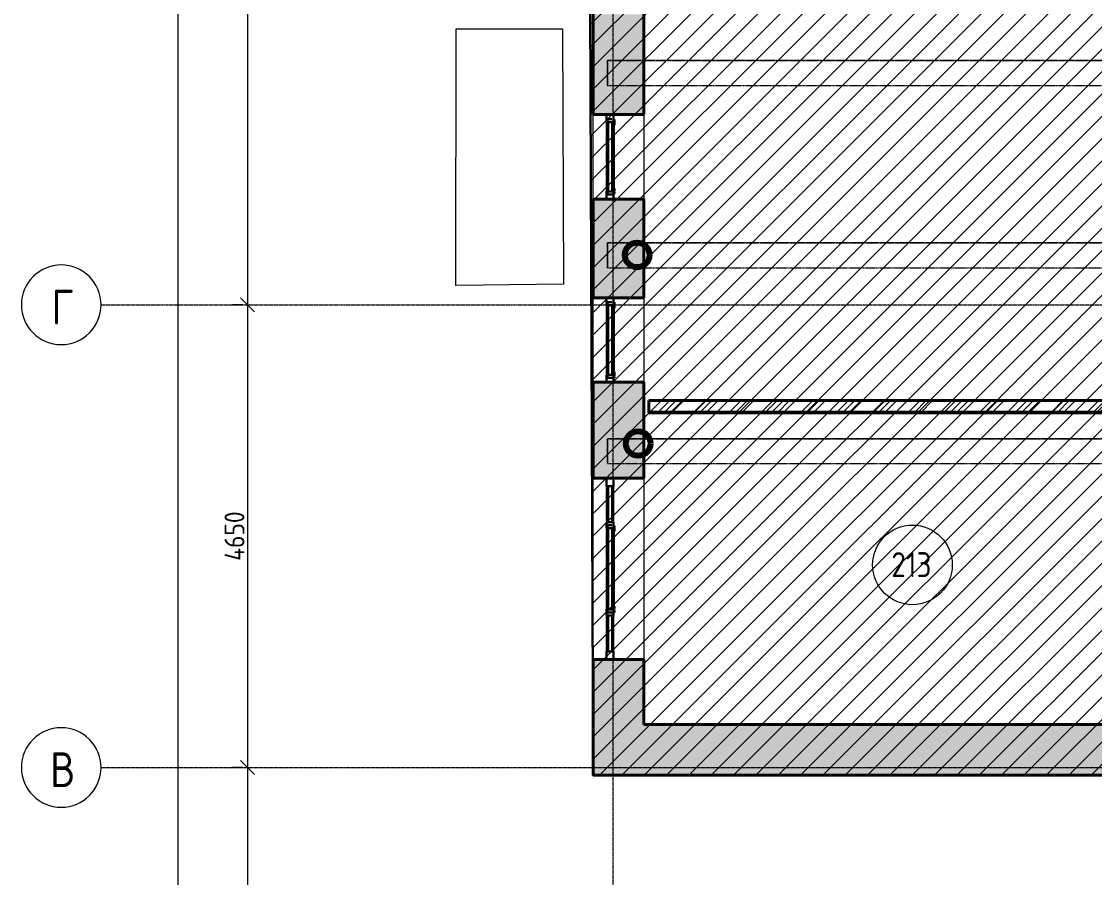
# Model space of a CAD drawing. Header units: millimetres. Extents: x -11886 to 379896, y -8130 to 47743.
# Drawn here: x 96253 to 107037, y 7651 to 16254 of the extents above; entities that cross this region are included whole.
import ezdxf

# ---------------------------------------------------------------- set-up
doc = ezdxf.new("R2010")
doc.units = ezdxf.units.MM
for name, pattern in [('ADSK_Линия сетки', [25, 20, -2.5, 0, -2.5]), ('ADSK_Сверху', [4.5, 3, -1.5]), ('ADSK_Снесено', [4.5, 3, -1.5])]:
    doc.linetypes.add(name, pattern=pattern)
for name, color, linetype, lineweight, true_color in [('_ Окна', 5, 'Continuous', 30, 0x0000ff), ('Витраж', 5, 'Continuous', 18, 0x0000ff), ('Окна', 5, 'Continuous', 18, 0x0000ff), ('Панели витража', 5, 'Continuous', 18, 0x0000ff), ('планы со стояками отопление_dwg', 7, 'Continuous', 9, 0x767676), ('Стены внутренние', 5, 'Continuous', 18, 0x0000ff), ('Стены наружные', 1, 'ADSK_Снесено', 18, 0xff0000), ('Стены штриховка', 5, 'Continuous', 18, 0x0000ff)]:
    doc.layers.add(name, color=color, linetype=linetype, lineweight=lineweight, true_color=true_color)
for name, color, linetype, lineweight in [('Каркас', 7, 'Continuous', 18), ('Марки помещений', 7, 'Continuous', 20), ('Оси', 7, 'Continuous', 9), ('Перекрытие', 7, 'Continuous', 18), ('Размеры', 7, 'Continuous', 9), ('стояки', 7, 'Continuous', 9)]:
    doc.layers.add(name, color=color, linetype=linetype, lineweight=lineweight)
doc.styles.add('GOST Common', font='GOST_Common.ttf', dxfattribs={"width": 0.9, "height": 350})
doc.styles.add('GOST Common_1', font='GOST_Common.ttf', dxfattribs={"width": 0.9, "height": 200})
doc.dimstyles.new('ADSK_Основной_2_5_мм', dxfattribs={"dimscale": 304.8, "dimtxt": 251.428749, "dimasz": 0.463911, "dimexe": 0.492126, "dimexo": 0.492126, "dimgap": 0.098425, "dimtad": 1, "dimdec": 1, "dimrnd": 0.1, "dimdsep": 46, "dimtxsty": 'GOST Common_1', "dimblk1": 'OBLIQUE', "dimblk2": 'OBLIQUE', "dimsah": 1, "dimcen": 0.09, "dimdle": 0.492126, "dimazin": 2, "dimtfac": 1, "dimtdec": 4, "dimtix": 1, "dimtmove": 0, "dimatfit": 3, "dimfxl": 1, "dimtvp": 1, "dimtfill": 1, "dimtolj": 1, "dimtzin": 0, "dimlwd": 20, "dimlwe": 20, "dimarcsym": 2})

# ---------------------------------------------------------------- blocks, each defined once
blk = doc.blocks.new('Прямоугольный импост - 70х20_60мм-1225109-02 План 2-го этажа маркировочный')
at = {"layer": 'Витраж', "color": 161, "linetype": 'ADSK_Сверху', "true_color": 0xaaaaff}
for p, q in [((39666, 2435), (39666, 2365)), ((39746, 2435), (39666, 2435)), ((40136, 2435), (40106, 2435)), ((39746, 2365), (39666, 2365)), ((40136, 2365), (40106, 2365))]:
    blk.add_line(p, q, dxfattribs=at)
blk = doc.blocks.new('Прямоугольный импост - 70х20_60мм-1424711-02 План 2-го этажа маркировочный')
at = {"layer": 'Витраж', "color": 161, "linetype": 'ADSK_Сверху', "true_color": 0xaaaaff}
for p, q in [((-80, 35), (0, 35)), ((0, 35), (0, -35)), ((0, -35), (-80, -35))]:
    blk.add_line(p, q, dxfattribs=at)
blk = doc.blocks.new('Прямоугольный импост - 70х20_60мм-1424712-02 План 2-го этажа маркировочный')
at = {"layer": 'Витраж', "color": 161, "linetype": 'ADSK_Сверху', "true_color": 0xaaaaff}
for p, q in [((0, 35), (-80, 35)), ((0, -35), (0, 35)), ((-80, -35), (0, -35))]:
    blk.add_line(p, q, dxfattribs=at)
blk = doc.blocks.new('Прямоугольный импост - 70х20_60мм-1225111-02 План 2-го этажа маркировочный')
at = {"layer": 'Витраж', "color": 161, "linetype": 'ADSK_Сверху', "true_color": 0xaaaaff}
for p, q in [((40166, 2435), (40136, 2435)), ((41016, 2435), (40986, 2435)), ((40166, 2365), (40136, 2365)), ((41016, 2365), (40986, 2365))]:
    blk.add_line(p, q, dxfattribs=at)
blk = doc.blocks.new('Витраж-тент со смещением вовне - 60мм 30 сдвиг-1466942-02 План 2-го этажа маркировочный')
at = {"layer": '_ Окна', "color": 161, "linetype": 'ADSK_Сверху', "true_color": 0xaaaaff}
for p, q in [((-440, 25), (-440, -45)), ((-440, 25), (-410, 25)), ((-440, -45), (-440, 25)), ((440, 25), (410, 25)), ((440, -45), (440, 25)), ((440, -45), (440, 25)), ((-380, -45), (-440, -45)), ((-380, -35), (-380, -45)), ((380, -35), (380, -45)), ((380, -45), (440, -45))]:
    blk.add_line(p, q, dxfattribs=at)
at = {"layer": 'Окна', "color": 161, "linetype": 'ADSK_Сверху', "true_color": 0xaaaaff}
blk.add_line((-380, -45), (380, -45), dxfattribs=at)
blk = doc.blocks.new('Прямоугольный импост - 70х20_60мм-1225113-02 План 2-го этажа маркировочный')
at = {"layer": 'Витраж', "color": 161, "linetype": 'ADSK_Сверху', "true_color": 0xaaaaff}
for p, q in [((41046, 2435), (41016, 2435)), ((41486, 2435), (41406, 2435)), ((41486, 2365), (41486, 2435)), ((41046, 2365), (41016, 2365)), ((41486, 2365), (41406, 2365))]:
    blk.add_line(p, q, dxfattribs=at)
blk = doc.blocks.new('Прямоугольный импост - 70х60мм-1424709-02 План 2-го этажа маркировочный')
at = {"layer": 'Витраж', "color": 161, "linetype": 'ADSK_Сверху', "true_color": 0xaaaaff}
for p, q in [((-30, 35), (30, 35)), ((30, -35), (-30, -35))]:
    blk.add_line(p, q, dxfattribs=at)
blk = doc.blocks.new('Прямоугольный импост - 70х60мм-1225009-02 План 2-го этажа маркировочный')
at = {"layer": 'Витраж', "color": 161, "linetype": 'ADSK_Сверху', "true_color": 0xaaaaff}
for p, q in [((41046, 2435), (41046, 2365)), ((41406, 2435), (41046, 2435)), ((41406, 2365), (41406, 2435)), ((41406, 2365), (41046, 2365))]:
    blk.add_line(p, q, dxfattribs=at)
blk = doc.blocks.new('Прямоугольный импост - 70х60мм-1242018-02 План 2-го этажа маркировочный')
at = {"layer": 'Витраж', "color": 161, "linetype": 'ADSK_Сверху', "true_color": 0xaaaaff}
for p, q in [((40166, 2435), (40166, 2365)), ((40986, 2435), (40166, 2435)), ((40986, 2365), (40986, 2435)), ((40986, 2365), (40166, 2365))]:
    blk.add_line(p, q, dxfattribs=at)
blk = doc.blocks.new('Витраж-тент со смещением вовне - 60мм 30 сдвиг-1466941-02 План 2-го этажа маркировочный')
at = {"layer": '_ Окна', "color": 161, "linetype": 'ADSK_Сверху', "true_color": 0xaaaaff}
for p, q in [((-379, 25), (-379, -45)), ((-379, 25), (-349, 25)), ((-379, -45), (-379, 25)), ((379, 25), (349, 25)), ((379, -45), (379, 25)), ((379, -45), (379, 25)), ((-319, -45), (-379, -45)), ((-319, -35), (-319, -45)), ((319, -35), (319, -45)), ((319, -45), (379, -45))]:
    blk.add_line(p, q, dxfattribs=at)
at = {"layer": 'Окна', "color": 161, "linetype": 'ADSK_Сверху', "true_color": 0xaaaaff}
blk.add_line((-319, -45), (319, -45), dxfattribs=at)
blk = doc.blocks.new('Прямоугольный импост - 70х20_56мм-1425354-02 План 2-го этажа маркировочный')
at = {"layer": 'Витраж', "color": 161, "linetype": 'ADSK_Сверху', "true_color": 0xaaaaff}
for p, q in [((466, 2112), (396, 2112)), ((396, 2036), (396, 2112)), ((466, 2036), (466, 2112)), ((396, 1262), (396, 1338)), ((466, 1262), (466, 1338)), ((396, 1262), (466, 1262))]:
    blk.add_line(p, q, dxfattribs=at)
blk = doc.blocks.new('Прямоугольный импост - 70х20_56мм-1424845-02 План 2-го этажа маркировочный')
at = {"layer": 'Витраж', "color": 161, "linetype": 'ADSK_Сверху', "true_color": 0xaaaaff}
for p, q in [((-76, 35), (0, 35)), ((0, 35), (0, -35)), ((0, -35), (-76, -35))]:
    blk.add_line(p, q, dxfattribs=at)
blk = doc.blocks.new('Прямоугольный импост - 70х20_56мм-1424846-02 План 2-го этажа маркировочный')
at = {"layer": 'Витраж', "color": 161, "linetype": 'ADSK_Сверху', "true_color": 0xaaaaff}
for p, q in [((0, 35), (-76, 35)), ((0, -35), (0, 35)), ((-76, -35), (0, -35))]:
    blk.add_line(p, q, dxfattribs=at)
blk = doc.blocks.new('Прямоугольный импост - 70х60мм-1425356-02 План 2-го этажа маркировочный')
at = {"layer": 'Витраж', "color": 161, "linetype": 'ADSK_Сверху', "true_color": 0xaaaaff}
for p, q in [((466, 2036), (396, 2036)), ((396, 1338), (396, 2036)), ((466, 1338), (466, 2036)), ((396, 1338), (466, 1338))]:
    blk.add_line(p, q, dxfattribs=at)
blk = doc.blocks.new('Системная панель - _AR_Стекло_40мм_привязка по центру-V15-02 План 2-го этажа маркировочный')
at = {"layer": 'Панели витража', "lineweight": 30}
for p, q in [((180, 20), (-180, 20)), ((-180, 20), (-180, -20)), ((180, -20), (180, 20)), ((-180, -20), (180, -20))]:
    blk.add_line(p, q, dxfattribs=at)
blk = doc.blocks.new('Прямоугольный импост - 70х40_60мм-V8-02 План 2-го этажа маркировочный')
at = {"layer": 'Витраж'}
for p, q in [((41046, 2435), (41406, 2435)), ((41046, 2365), (41406, 2365))]:
    blk.add_line(p, q, dxfattribs=at)
blk = doc.blocks.new('Прямоугольный импост - 70х20_60мм-V16-02 План 2-го этажа маркировочный')
at = {"layer": 'Витраж', "lineweight": 30}
for p, q in [((-80, 35), (0, 35)), ((-80, -35), (-80, 35)), ((0, 35), (0, -35)), ((0, -35), (-80, -35))]:
    blk.add_line(p, q, dxfattribs=at)
blk = doc.blocks.new('Прямоугольный импост - 70х20_60мм-V17-02 План 2-го этажа маркировочный')
at = {"layer": 'Витраж', "lineweight": 30}
for p, q in [((0, 35), (-80, 35)), ((-80, 35), (-80, -35)), ((0, -35), (0, 35)), ((-80, -35), (0, -35))]:
    blk.add_line(p, q, dxfattribs=at)
blk = doc.blocks.new('Прямоугольный импост - 70х40_60мм-V45-02 План 2-го этажа маркировочный')
at = {"layer": 'Витраж'}
for p, q in [((-6006, 11433), (-6006, 11073)), ((-5936, 11433), (-5936, 11073))]:
    blk.add_line(p, q, dxfattribs=at)
blk = doc.blocks.new('Системная панель - _AR_Стекло_40мм_привязка по центру-V18-02 План 2-го этажа маркировочный')
at = {"layer": 'Панели витража', "lineweight": 30}
for p, q in [((410, 20), (-410, 20)), ((-410, 20), (-410, -20)), ((410, -20), (410, 20)), ((-410, -20), (410, -20))]:
    blk.add_line(p, q, dxfattribs=at)
blk = doc.blocks.new('Прямоугольный импост - 70х40_60мм-V46-02 План 2-го этажа маркировочный')
at = {"layer": 'Витраж'}
for p, q in [((-6006, 11013), (-6006, 10193)), ((-5936, 11013), (-5936, 10193))]:
    blk.add_line(p, q, dxfattribs=at)
blk = doc.blocks.new('Прямоугольный импост - 70х60мм-V19-02 План 2-го этажа маркировочный')
at = {"layer": 'Витраж', "lineweight": 30}
for p, q in [((-30, 35), (30, 35)), ((-30, -35), (-30, 35)), ((30, 35), (30, -35)), ((30, -35), (-30, -35))]:
    blk.add_line(p, q, dxfattribs=at)
blk = doc.blocks.new('Системная панель - _AR_Стекло_40мм_привязка по центру-V52-02 План 2-го этажа маркировочный')
at = {"layer": 'Панели витража', "lineweight": 30}
for p, q in [((349, 20), (-349, 20)), ((-349, 20), (-349, -20)), ((349, -20), (349, 20)), ((-349, -20), (349, -20))]:
    blk.add_line(p, q, dxfattribs=at)
blk = doc.blocks.new('Прямоугольный импост - 70х40_56мм-V53-02 План 2-го этажа маркировочный')
at = {"layer": 'Витраж'}
for p, q in [((-6006, 16950), (-6006, 16252)), ((-5936, 16950), (-5936, 16252))]:
    blk.add_line(p, q, dxfattribs=at)
blk = doc.blocks.new('Прямоугольный импост - 70х20_56мм-V54-02 План 2-го этажа маркировочный')
at = {"layer": 'Витраж', "lineweight": 30}
for p, q in [((-76, 35), (0, 35)), ((-76, -35), (-76, 35)), ((0, 35), (0, -35)), ((0, -35), (-76, -35))]:
    blk.add_line(p, q, dxfattribs=at)
blk = doc.blocks.new('Прямоугольный импост - 70х20_56мм-V55-02 План 2-го этажа маркировочный')
at = {"layer": 'Витраж', "lineweight": 30}
for p, q in [((0, 35), (-76, 35)), ((-76, 35), (-76, -35)), ((0, -35), (0, 35)), ((-76, -35), (0, -35))]:
    blk.add_line(p, q, dxfattribs=at)
blk = doc.blocks.new('Системная панель - _AR_Стекло_40мм_привязка по центру-V56-02 План 2-го этажа маркировочный')
at = {"layer": 'Панели витража', "lineweight": 30}
for p, q in [((349, 20), (-349, 20)), ((-349, 20), (-349, -20)), ((349, -20), (349, 20)), ((-349, -20), (349, -20))]:
    blk.add_line(p, q, dxfattribs=at)
blk = doc.blocks.new('Прямоугольный импост - 70х20_56мм-V57-02 План 2-го этажа маркировочный')
at = {"layer": 'Витраж', "lineweight": 30}
for p, q in [((-76, 35), (0, 35)), ((-76, -35), (-76, 35)), ((0, 35), (0, -35)), ((0, -35), (-76, -35))]:
    blk.add_line(p, q, dxfattribs=at)
blk = doc.blocks.new('Прямоугольный импост - 70х20_56мм-V58-02 План 2-го этажа маркировочный')
at = {"layer": 'Витраж', "lineweight": 30}
for p, q in [((0, 35), (-76, 35)), ((-76, 35), (-76, -35)), ((0, -35), (0, 35)), ((-76, -35), (0, -35))]:
    blk.add_line(p, q, dxfattribs=at)
blk = doc.blocks.new('планы со стояками отопление_dwg-1484427-02 План 2-го этажа маркировочный')
at = {"layer": 'стояки', "color": 246, "lineweight": 80, "true_color": 0x7f001f}
for centre in [(167557, 252314), (167567, 250419)]:
    blk.add_circle(centre, 124, dxfattribs=at)
blk = doc.blocks.new('Ось сетки - Круг_Ø8 мм-6577-02 План 2-го этажа маркировочный')
at = {"layer": 'Оси', "lineweight": 20}
for start, end in [(360, 180), (180, 360)]:
    blk.add_arc((0, 0), 4, start, end, dxfattribs=at)
blk = doc.blocks.new('ADSK_Марка_Помещение_ОдноЗначение - Номер-247393-02 План 2-го этажа маркировочный')
at = {"layer": 'Марки помещений'}
blk.add_circle((0, 0), 4, dxfattribs=at)
blk = doc.blocks.new('_Oblique')
at = {"color": 0, "linetype": 'ByBlock', "lineweight": -2}
blk.add_line((-0.5, -0.5), (0.5, 0.5), dxfattribs=at)
blk = doc.blocks.new('*D1579')
at = {"layer": 'Defpoints', "color": 0, "transparency": 16777216}
for p in [(98624, 20707), (98524, 13407), (98624, 13407)]:
    blk.add_point(p, dxfattribs=at)
at = {"layer": 'Размеры', "color": 0, "lineweight": 20, "transparency": 16777216}
for p, q in [((98524, 20857), (98524, 13257)), ((98474, 20707), (98374, 20707)), ((98474, 13407), (98374, 13407))]:
    blk.add_line(p, q, dxfattribs=at)
at = {"layer": 'Размеры', "color": 0, "lineweight": 20, "transparency": 16777216, "xscale": 141.4, "yscale": 141.4, "zscale": 141.4}
for p, rotation in [((98524, 20707), 90), ((98524, 13407), 270)]:
    blk.add_blockref('_Oblique', p, dxfattribs=dict(at, rotation=rotation))
at = {"layer": 'Размеры', "color": 0, "lineweight": 20, "transparency": 16777216, "insert": (98394, 17057), "char_height": 200, "width": 756.84, "attachment_point": 5, "rotation": 90, "style": 'GOST Common_1', "bg_fill": 3, "box_fill_scale": 1.1, "bg_fill_color": 256, "bg_fill_true_color": 13158600, "bg_fill_transparency": 0}
blk.add_mtext('\\A1;7300', dxfattribs=at)
blk = doc.blocks.new('*D1580')
at = {"layer": 'Defpoints', "color": 0, "transparency": 16777216}
for p in [(98624, 13407), (98524, 8757), (98624, 8757)]:
    blk.add_point(p, dxfattribs=at)
at = {"layer": 'Размеры', "color": 0, "lineweight": 20, "transparency": 16777216}
for p, q in [((98524, 13557), (98524, 8607)), ((98474, 13407), (98374, 13407)), ((98474, 8757), (98374, 8757))]:
    blk.add_line(p, q, dxfattribs=at)
at = {"layer": 'Размеры', "color": 0, "lineweight": 20, "transparency": 16777216, "xscale": 141.4, "yscale": 141.4, "zscale": 141.4}
for p, rotation in [((98524, 13407), 90), ((98524, 8757), 270)]:
    blk.add_blockref('_Oblique', p, dxfattribs=dict(at, rotation=rotation))
at = {"layer": 'Размеры', "color": 0, "lineweight": 20, "transparency": 16777216, "insert": (98394, 11082), "char_height": 200, "width": 782.41, "attachment_point": 5, "rotation": 90, "style": 'GOST Common_1', "bg_fill": 3, "box_fill_scale": 1.1, "bg_fill_color": 256, "bg_fill_true_color": 13158600, "bg_fill_transparency": 0}
blk.add_mtext('\\A1;4650', dxfattribs=at)
blk = doc.blocks.new('*D1581')
at = {"layer": 'Defpoints', "color": 0, "transparency": 16777216}
for p in [(98624, 8757), (98524, 2257), (98624, 2257)]:
    blk.add_point(p, dxfattribs=at)
at = {"layer": 'Размеры', "color": 0, "lineweight": 20, "transparency": 16777216}
for p, q in [((98524, 8907), (98524, 2107)), ((98474, 8757), (98374, 8757)), ((98474, 2257), (98374, 2257))]:
    blk.add_line(p, q, dxfattribs=at)
at = {"layer": 'Размеры', "color": 0, "lineweight": 20, "transparency": 16777216, "xscale": 141.4, "yscale": 141.4, "zscale": 141.4}
for p, rotation in [((98524, 8757), 90), ((98524, 2257), 270)]:
    blk.add_blockref('_Oblique', p, dxfattribs=dict(at, rotation=rotation))
at = {"layer": 'Размеры', "color": 0, "lineweight": 20, "transparency": 16777216, "insert": (98394, 5507), "char_height": 200, "width": 756.84, "attachment_point": 5, "rotation": 90, "style": 'GOST Common_1', "bg_fill": 3, "box_fill_scale": 1.1, "bg_fill_color": 256, "bg_fill_true_color": 13158600, "bg_fill_transparency": 0}
blk.add_mtext('\\A1;6500', dxfattribs=at)
blk = doc.blocks.new('*D1584')
at = {"layer": 'Defpoints', "color": 0, "transparency": 16777216}
for p in [(97924, 43507), (97824, -1693), (97924, -1693)]:
    blk.add_point(p, dxfattribs=at)
at = {"layer": 'Размеры', "color": 0, "lineweight": 20, "transparency": 16777216}
for p, q in [((97824, 43657), (97824, -1843)), ((97774, 43507), (97674, 43507)), ((97774, -1693), (97674, -1693))]:
    blk.add_line(p, q, dxfattribs=at)
at = {"layer": 'Размеры', "color": 0, "lineweight": 20, "transparency": 16777216, "xscale": 141.4, "yscale": 141.4, "zscale": 141.4}
for p, rotation in [((97824, 43507), 90), ((97824, -1693), 270)]:
    blk.add_blockref('_Oblique', p, dxfattribs=dict(at, rotation=rotation))
at = {"layer": 'Размеры', "color": 0, "lineweight": 20, "transparency": 16777216, "insert": (97694, 20907), "char_height": 200, "width": 971.62, "attachment_point": 5, "rotation": 90, "style": 'GOST Common_1', "bg_fill": 3, "box_fill_scale": 1.1, "bg_fill_color": 256, "bg_fill_true_color": 13158600, "bg_fill_transparency": 0}
blk.add_mtext('\\A1;45200', dxfattribs=at)

msp = doc.modelspace()

# ---------------------------------------------------------------- hatches: boundary and pattern name
at = {"lineweight": 13, "true_color": 0x636466, "transparency": 33554559}
h = msp.add_hatch(dxfattribs=at)
h.set_pattern_fill('ANSI31', color=251, scale=50)
h.set_pattern_definition([(45, (108139.4, 85026.59), (-112.2532, 112.2532), [])])
h.paths.add_polyline_path([(112082.9, 43878.87), (101860.65, 43878.87), (101998.36, 8679.25), (108910.53, 8679.25), (108910.53, 12721.22), (111524.62, 12721.22), (111521.03, 13231.22), (111469.49, 21068.63), (112082.9, 21068.63)])
at = {"layer": 'Стены внутренние', "lineweight": 9}
h = msp.add_hatch(dxfattribs=at)
h.set_pattern_fill('FP_1', color=256, style=0, pattern_type=2)
h.set_pattern_definition([(45, (108139.4, 150), (-179.605, 179.605), []), (45, (108202.9, 150), (0, 359.2102), []), (45, (108075.9, 150), (0, 359.2102), [])])
h.paths.add_polyline_path([(107916.2, 12334.02), (107991.63, 12334.02), (107991.63, 12434.02), (102558.59, 12434.02), (102558.59, 12334.02), (107598.53, 12334.02)])
at = {"layer": 'Стены наружные', "linetype": 'Continuous', "true_color": 0xc0c0c0}
h = msp.add_hatch(color=9, dxfattribs=at)
h.paths.add_polyline_path([(102338.14, 9189.25), (102508.36, 9189.25), (102508.36, 9842.88), (101998.36, 9842.88), (101998.36, 9189.25)])
h.paths.add_polyline_path([(102338.14, 11662.88), (102508.36, 11662.88), (102508.36, 12627.53), (101998.36, 12627.53), (101998.36, 11662.88)])
h.paths.add_polyline_path([(102508.36, 13477.53), (102508.36, 14468.69), (101998.36, 14468.69), (101998.36, 13477.53), (102348.38, 13477.53)])
h.paths.add_polyline_path([(101998.36, 15318.69), (102508.36, 15318.69), (102508.36, 16326.39), (101998.36, 16326.39), (101998.36, 16211.63)])
h.paths.add_polyline_path([(101998.36, 17176.39), (102508.36, 17176.39), (102508.36, 18170.83), (101998.36, 18170.83)])
h.paths.add_polyline_path([(101998.36, 19990.83), (102508.36, 19990.83), (102508.36, 21135.08), (101998.36, 21135.08), (101998.36, 20939.12)])
msp.add_hatch(color=9, dxfattribs=at).paths.add_polyline_path([(106963.2, 8679.25), (108910.19, 8679.25), (108910.19, 9189.25), (101998.36, 9189.25), (101998.36, 8679.25), (104421.88, 8679.25)])

# ---------------------------------------------------------------- linework, layer by layer
at = {"color": 251, "lineweight": 30, "true_color": 0x636466}
msp.add_lwpolyline([(108429.9, 8679.25), (101998.36, 8679.25), (101860.65, 43878.87), (112082.9, 43878.87), (112082.9, 21068.63), (111469.49, 21068.63), (111521.03, 13231.22)], dxfattribs=at)
at = {"layer": 'Каркас', "color": 253, "linetype": 'ADSK_Сверху', "true_color": 0xaaaaaa}
for p, q in [((102142.11, 15860.52), (102142.11, 15610.52)), ((102142.11, 15860.52), (108633.86, 15860.52)), ((102142.11, 15610.52), (108633.86, 15610.52)), ((102142.11, 14028.26), (102142.11, 13778.26)), ((102142.11, 14028.26), (108633.86, 14028.26)), ((102142.11, 13778.26), (108633.86, 13778.26)), ((102142.11, 12059.87), (102142.11, 11809.87)), ((102142.11, 12059.87), (108511.68, 12059.87)), ((102142.11, 11809.87), (108511.68, 11809.87))]:
    msp.add_line(p, q, dxfattribs=at)
at = {"layer": 'Каркас', "color": 253, "linetype": 'ADSK_Сверху', "true_color": 0xb2b2b2}
for p, q in [((102142.11, 15610.52), (102142.11, 15860.52)), ((108633.86, 15860.52), (102142.11, 15860.52)), ((102142.11, 15610.52), (108633.86, 15610.52)), ((102142.11, 13778.26), (102142.11, 14028.26)), ((108633.86, 14028.26), (102142.11, 14028.26)), ((102142.11, 13778.26), (108633.86, 13778.26)), ((102142.11, 11809.87), (102142.11, 12059.87)), ((108511.68, 12059.87), (102142.11, 12059.87)), ((102142.11, 11809.87), (108511.68, 11809.87))]:
    msp.add_line(p, q, dxfattribs=at)
at = {"layer": 'Оси', "linetype": 'ADSK_Линия сетки'}
for p, q in [((102199.31, -5917.65), (102199.31, 44571.85)), ((97053.17, 13406.79), (165281.12, 13406.79)), ((97053.17, 8756.79), (165281.12, 8756.79))]:
    msp.add_line(p, q, dxfattribs=at)
at = {"layer": 'Перекрытие', "color": 136, "true_color": 0x008080}
for p, q in [((100619.66, 13600.98), (100623.17, 16180.76)), ((100623.17, 16180.76), (101690.69, 16180.3)), ((101690.69, 16180.3), (101701.64, 13613.57)), ((101701.64, 13613.57), (100619.66, 13600.98))]:
    msp.add_line(p, q, dxfattribs=at)
at = {"layer": 'Стены внутренние', "color": 18, "lineweight": 40, "true_color": 0x000000}
for p, q in [((107997.6, 12446.02), (102558.59, 12446.02)), ((102558.59, 12446.02), (102558.59, 12322.02)), ((102558.59, 12322.02), (107979.63, 12322.02))]:
    msp.add_line(p, q, dxfattribs=at)
at = {"layer": 'Стены наружные', "color": 18, "linetype": 'Continuous', "lineweight": 40, "true_color": 0x000000}
for p, q in [((101998.36, 16326.39), (101998.36, 15318.69)), ((102508.36, 15318.69), (102508.36, 16326.39)), ((101998.36, 15318.69), (102508.36, 15318.69)), ((101998.36, 14468.69), (101998.36, 13477.53)), ((102508.36, 14468.69), (101998.36, 14468.69)), ((102508.36, 13477.53), (102508.36, 14468.69)), ((101998.36, 13477.53), (102508.36, 13477.53)), ((101998.36, 12627.53), (101998.36, 11662.88)), ((102508.36, 12627.53), (101998.36, 12627.53)), ((102508.36, 11662.88), (102508.36, 12627.53)), ((101998.36, 11662.88), (102508.36, 11662.88)), ((101998.36, 9842.88), (101998.36, 8679.25)), ((102508.36, 9842.88), (101998.36, 9842.88)), ((102508.36, 9189.25), (102508.36, 9842.88)), ((107324.63, 9189.25), (102508.36, 9189.25)), ((101998.36, 8679.25), (108400.19, 8679.25))]:
    msp.add_line(p, q, dxfattribs=at)
at = {"layer": 'Стены наружные', "color": 18, "linetype": 'Continuous', "true_color": 0x000000}
for p, q in [((101998.36, 14468.69), (101998.36, 15318.69)), ((102508.36, 15318.69), (102508.36, 14468.69)), ((101998.36, 12627.53), (101998.36, 13477.53)), ((102508.36, 13477.53), (102508.36, 12627.53)), ((101998.36, 9842.88), (101998.36, 11662.88)), ((102508.36, 11662.88), (102508.36, 9842.88))]:
    msp.add_line(p, q, dxfattribs=at)
at = {"layer": 'Стены штриховка'}
for p, q in [((108528.91, 12444.02), (102558.59, 12444.02)), ((108528.87, 12434.02), (102558.59, 12434.02)), ((107991.63, 12334.02), (102558.59, 12334.02)), ((107979.63, 12324.02), (102558.59, 12324.02))]:
    msp.add_line(p, q, dxfattribs=at)

# ---------------------------------------------------------------- block references
at = {"layer": '_ Окна', "color": 161, "linetype": 'ADSK_Сверху', "true_color": 0xaaaaff, "rotation": 89.99999999999993}
for name, p in [('Витраж-тент со смещением вовне - 60мм 30 сдвиг-1466941-02 План 2-го этажа маркировочный', (102168.36, 14893.69)), ('Витраж-тент со смещением вовне - 60мм 30 сдвиг-1466941-02 План 2-го этажа маркировочный', (102168.36, 13052.53)), ('Витраж-тент со смещением вовне - 60мм 30 сдвиг-1466942-02 План 2-го этажа маркировочный', (102168.36, 10752.88))]:
    msp.add_blockref(name, p, dxfattribs=at)
at = {"layer": 'Витраж', "color": 161, "linetype": 'ADSK_Сверху', "true_color": 0xaaaaff}
for name, p in [('Прямоугольный импост - 70х20_56мм-1425354-02 План 2-го этажа маркировочный', (101737.56, 13206.57)), ('Прямоугольный импост - 70х60мм-1425356-02 План 2-го этажа маркировочный', (101737.56, 13206.57)), ('Прямоугольный импост - 70х20_56мм-1425354-02 План 2-го этажа маркировочный', (101737.56, 11365.41)), ('Прямоугольный импост - 70х60мм-1425356-02 План 2-го этажа маркировочный', (101737.56, 11365.41))]:
    msp.add_blockref(name, p, dxfattribs=at)
at = {"layer": 'Витраж', "color": 161, "linetype": 'ADSK_Сверху', "true_color": 0xaaaaff, "extrusion": (0, 0, -1), "rotation": 90.00000000000007}
for name, p in [('Прямоугольный импост - 70х20_56мм-1424845-02 План 2-го этажа маркировочный', (-102168.36, 15318.69)), ('Прямоугольный импост - 70х20_56мм-1424845-02 План 2-го этажа маркировочный', (-102168.36, 13477.53)), ('Прямоугольный импост - 70х20_60мм-1424711-02 План 2-го этажа маркировочный', (-102168.36, 11662.88)), ('Прямоугольный импост - 70х60мм-1424709-02 План 2-го этажа маркировочный', (-102168.36, 11192.88)), ('Прямоугольный импост - 70х60мм-1424709-02 План 2-го этажа маркировочный', (-102168.36, 10312.88))]:
    msp.add_blockref(name, p, dxfattribs=at)
at = {"layer": 'Витраж', "extrusion": (0, 0, -1), "rotation": 90.00000000000007}
for name, p in [('Прямоугольный импост - 70х20_56мм-V54-02 План 2-го этажа маркировочный', (-102168.36, 15318.69)), ('Прямоугольный импост - 70х20_56мм-V57-02 План 2-го этажа маркировочный', (-102168.36, 13477.53)), ('Прямоугольный импост - 70х20_60мм-V16-02 План 2-го этажа маркировочный', (-102168.36, 11662.88)), ('Прямоугольный импост - 70х60мм-V19-02 План 2-го этажа маркировочный', (-102168.36, 11192.88)), ('Прямоугольный импост - 70х60мм-V19-02 План 2-го этажа маркировочный', (-102168.36, 10312.88))]:
    msp.add_blockref(name, p, dxfattribs=at)
at = {"layer": 'Витраж'}
for name, p in [('Прямоугольный импост - 70х40_56мм-V53-02 План 2-го этажа маркировочный', (108139.4, -1707.71)), ('Прямоугольный импост - 70х40_56мм-V53-02 План 2-го этажа маркировочный', (108139.4, -3548.87)), ('Прямоугольный импост - 70х40_60мм-V45-02 План 2-го этажа маркировочный', (108139.4, 150)), ('Прямоугольный импост - 70х40_60мм-V46-02 План 2-го этажа маркировочный', (108139.4, 150))]:
    msp.add_blockref(name, p, dxfattribs=at)
at = {"layer": 'Витраж', "color": 161, "linetype": 'ADSK_Сверху', "true_color": 0xaaaaff}
for name, p, rotation in [('Прямоугольный импост - 70х20_56мм-1424846-02 План 2-го этажа маркировочный', (102168.36, 14468.69), 269.9999999999999), ('Прямоугольный импост - 70х20_56мм-1424846-02 План 2-го этажа маркировочный', (102168.36, 12627.53), 269.9999999999999), ('Прямоугольный импост - 70х20_60мм-1225109-02 План 2-го этажа маркировочный', (99768.85, 51328.51), 270), ('Прямоугольный импост - 70х60мм-1225009-02 План 2-го этажа маркировочный', (99768.85, 52628.51), 270), ('Прямоугольный импост - 70х20_60мм-1225111-02 План 2-го этажа маркировочный', (99768.85, 51328.51), 269.9999999999999), ('Прямоугольный импост - 70х60мм-1242018-02 План 2-го этажа маркировочный', (99768.85, 51328.51), 269.9999999999999), ('Прямоугольный импост - 70х20_60мм-1225113-02 План 2-го этажа маркировочный', (99768.85, 51328.51), 269.9999999999998), ('Прямоугольный импост - 70х60мм-1225009-02 План 2-го этажа маркировочный', (99768.85, 51328.51), 269.9999999999998), ('Прямоугольный импост - 70х20_60мм-1424712-02 План 2-го этажа маркировочный', (102168.36, 9842.88), 269.9999999999999)]:
    msp.add_blockref(name, p, dxfattribs=dict(at, rotation=rotation))
at = {"layer": 'Витраж'}
for name, p, rotation in [('Прямоугольный импост - 70х20_56мм-V55-02 План 2-го этажа маркировочный', (102168.36, 14468.69), 269.9999999999999), ('Прямоугольный импост - 70х20_56мм-V58-02 План 2-го этажа маркировочный', (102168.36, 12627.53), 269.9999999999999), ('Прямоугольный импост - 70х40_60мм-V8-02 План 2-го этажа маркировочный', (99768.85, 51328.51), 269.9999999999998), ('Прямоугольный импост - 70х20_60мм-V17-02 План 2-го этажа маркировочный', (102168.36, 9842.88), 269.9999999999999)]:
    msp.add_blockref(name, p, dxfattribs=dict(at, rotation=rotation))
at = {"layer": 'Марки помещений', "xscale": 99.99999999999993, "yscale": 99.99999999999993, "zscale": 99.99999999999993}
msp.add_blockref('ADSK_Марка_Помещение_ОдноЗначение - Номер-247393-02 План 2-го этажа маркировочный', (105206.81, 10792.48), dxfattribs=at)
at = {"layer": 'Оси', "lineweight": 20, "xscale": 99.99999999999993, "yscale": 99.99999999999993, "zscale": 99.99999999999993, "rotation": 269.9999999999994}
for p in [(96653.17, 13406.79), (96653.17, 8756.79)]:
    msp.add_blockref('Ось сетки - Круг_Ø8 мм-6577-02 План 2-го этажа маркировочный', p, dxfattribs=at)
at = {"layer": 'Панели витража', "rotation": 89.99999999999993}
for name, p in [('Системная панель - _AR_Стекло_40мм_привязка по центру-V52-02 План 2-го этажа маркировочный', (102168.36, 14893.69)), ('Системная панель - _AR_Стекло_40мм_привязка по центру-V56-02 План 2-го этажа маркировочный', (102168.36, 13052.53)), ('Системная панель - _AR_Стекло_40мм_привязка по центру-V15-02 План 2-го этажа маркировочный', (102168.36, 11402.88)), ('Системная панель - _AR_Стекло_40мм_привязка по центру-V18-02 План 2-го этажа маркировочный', (102168.36, 10752.88)), ('Системная панель - _AR_Стекло_40мм_привязка по центру-V15-02 План 2-го этажа маркировочный', (102168.36, 10102.88))]:
    msp.add_blockref(name, p, dxfattribs=at)
at = {"layer": 'планы со стояками отопление_dwg', "color": 6, "true_color": 0xff00ff}
msp.add_blockref('планы со стояками отопление_dwg-1484427-02 План 2-го этажа маркировочный', (-65116.64, -238406.38), dxfattribs=at)

# ---------------------------------------------------------------- texts
at = {"layer": 'Марки помещений', "lineweight": 9, "insert": (104994.4, 10920.2), "char_height": 250, "width": 526.7087, "attachment_point": 1, "style": 'GOST Common_1'}
msp.add_mtext('213', dxfattribs=at)
at = {"layer": 'Оси', "char_height": 350, "attachment_point": 1, "style": 'GOST Common'}
for s, insert, width in [('\\fGOST Common|b0|i0|c204|p34|;\\W.9;Г', (96554.7, 13559.38), 274.1771), ('\\fGOST Common|b0|i0|c204|p34|;\\W.9;В', (96539.85, 8909.38), 310.2531)]:
    msp.add_mtext(s, dxfattribs=dict(at, insert=insert, width=width))

# ---------------------------------------------------------------- next in the draw order: dimensions: what is measured, and where the dimension line sits
at = {"layer": 'Размеры', "lineweight": 20}
for base, p1, p2, override, picture, middle in [((97824.19, -1693.21), (97924.18, 43506.79), (97924.18, -1693.21), {"dimpost": '<>', "dimfxl": 45200}, '*D1584', (97694.19, 20906.79)), ((98524.19, 13406.79), (98624.18, 20706.79), (98624.18, 13406.79), {"dimpost": '<>', "dimfxl": 7300}, '*D1579', (98394.19, 17056.79))]:
    dim = msp.add_linear_dim(base=base, p1=p1, p2=p2, angle=90, dimstyle='ADSK_Основной_2_5_мм', override=override, dxfattribs=at)
    dim.commit()
    dim.dimension.update_dxf_attribs({"geometry": picture, "text_midpoint": middle})

# ---------------------------------------------------------------- next in the draw order: dimensions: what is measured, and where the dimension line sits
dim = msp.add_linear_dim(base=(98524.19, 8756.79), p1=(98624.18, 13406.79), p2=(98624.18, 8756.79), angle=90, dimstyle='ADSK_Основной_2_5_мм', override={"dimpost": '<>', "dimfxl": 4650}, dxfattribs=at)
dim.commit()
dim.dimension.update_dxf_attribs({"geometry": '*D1580', "text_midpoint": (98394.19, 11081.79)})

# ---------------------------------------------------------------- next in the draw order: dimensions: what is measured, and where the dimension line sits
dim = msp.add_linear_dim(base=(98524.19, 2256.79), p1=(98624.18, 8756.79), p2=(98624.18, 2256.79), angle=90, dimstyle='ADSK_Основной_2_5_мм', override={"dimpost": '<>', "dimfxl": 6500}, dxfattribs=at)
dim.commit()
dim.dimension.update_dxf_attribs({"geometry": '*D1581', "text_midpoint": (98394.19, 5506.79)})

doc.saveas('drawing.dxf')
